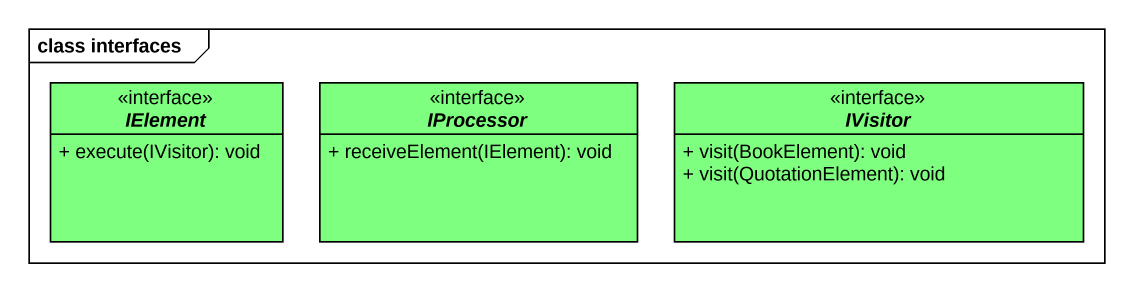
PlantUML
@startuml
mainframe class interfaces
hide circle
hide empty members
skinparam classAttributeIconSize 0
interface IElement <<interface>> #7FFF7F {
  + execute(IVisitor): void
}
interface IProcessor <<interface>> #7FFF7F {
  + receiveElement(IElement): void
}
interface IVisitor <<interface>> #7FFF7F {
  + visit(BookElement): void
  + visit(QuotationElement): void
}
@enduml
